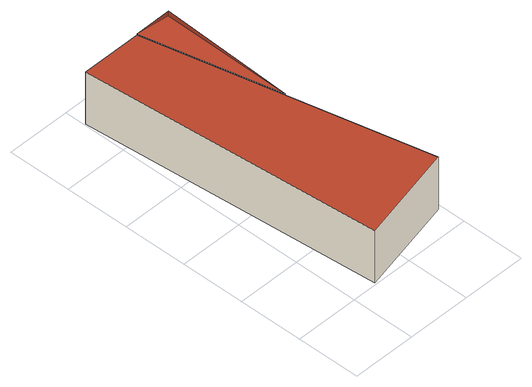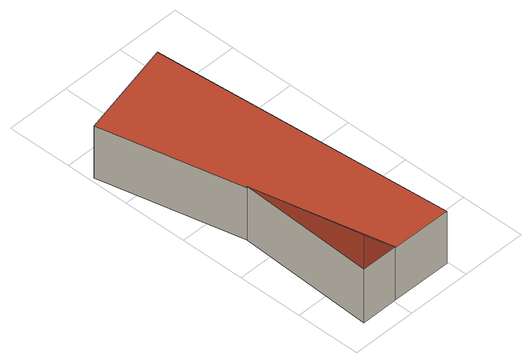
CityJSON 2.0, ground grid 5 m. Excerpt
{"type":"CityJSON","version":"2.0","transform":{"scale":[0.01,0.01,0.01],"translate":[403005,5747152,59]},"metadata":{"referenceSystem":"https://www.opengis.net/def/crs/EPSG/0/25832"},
"CityObjects":{
"building1":{"type":"Building","attributes":{"Gemeindeschluessel":"05515000","Geometrietyp2DReferenz":"3000","function":"31001_2000"},"children":["building1-1","building1-2"]},
"building1-1":{"type":"BuildingPart","attributes":{"roofType":"1000","measuredHeight":4.47},"parents":["building1"],"geometry":[{"type":"Solid","lod":"2","boundaries":[[[[0,1,2,3]],[[4,5,1,0]],[[6,7,8,9]],[[3,2,7,6]],[[9,4,0,3,6]],[[1,5,8,7,2]],[[5,4,9,8]]]],"semantics":{"surfaces":[{"type":"WallSurface"},{"type":"RoofSurface"},{"type":"GroundSurface"},{"type":"ClosureSurface"}],"values":[[0,0,0,0,1,2,3]]}}]},
"building1-2":{"type":"BuildingPart","attributes":{"roofType":"5000","measuredHeight":5.86},"parents":["building1"],"geometry":[{"type":"Solid","lod":"2","boundaries":[[[[10,11,5,4,12]],[[13,9,8,11,10]],[[13,10,14]],[[10,12,14]],[[12,13,14]],[[11,8,5]],[[9,13,12,4]],[[5,8,9,4]]]],"semantics":{"surfaces":[{"type":"WallSurface"},{"type":"RoofSurface"},{"type":"GroundSurface"},{"type":"ClosureSurface"}],"values":[[0,0,1,1,1,2,0,3]]}}]}
},
"vertices":[
[13,2340,533],[13,2340,86],[204,13,86],[204,13,533],[480,2341,533],[480,2341,86],[970,193,533],[970,193,86],[722,1282,86],[722,1282,533],
[771,2342,544],[771,2342,86],[480,2341,544],[722,1282,544],[638,2215,672]
]}
